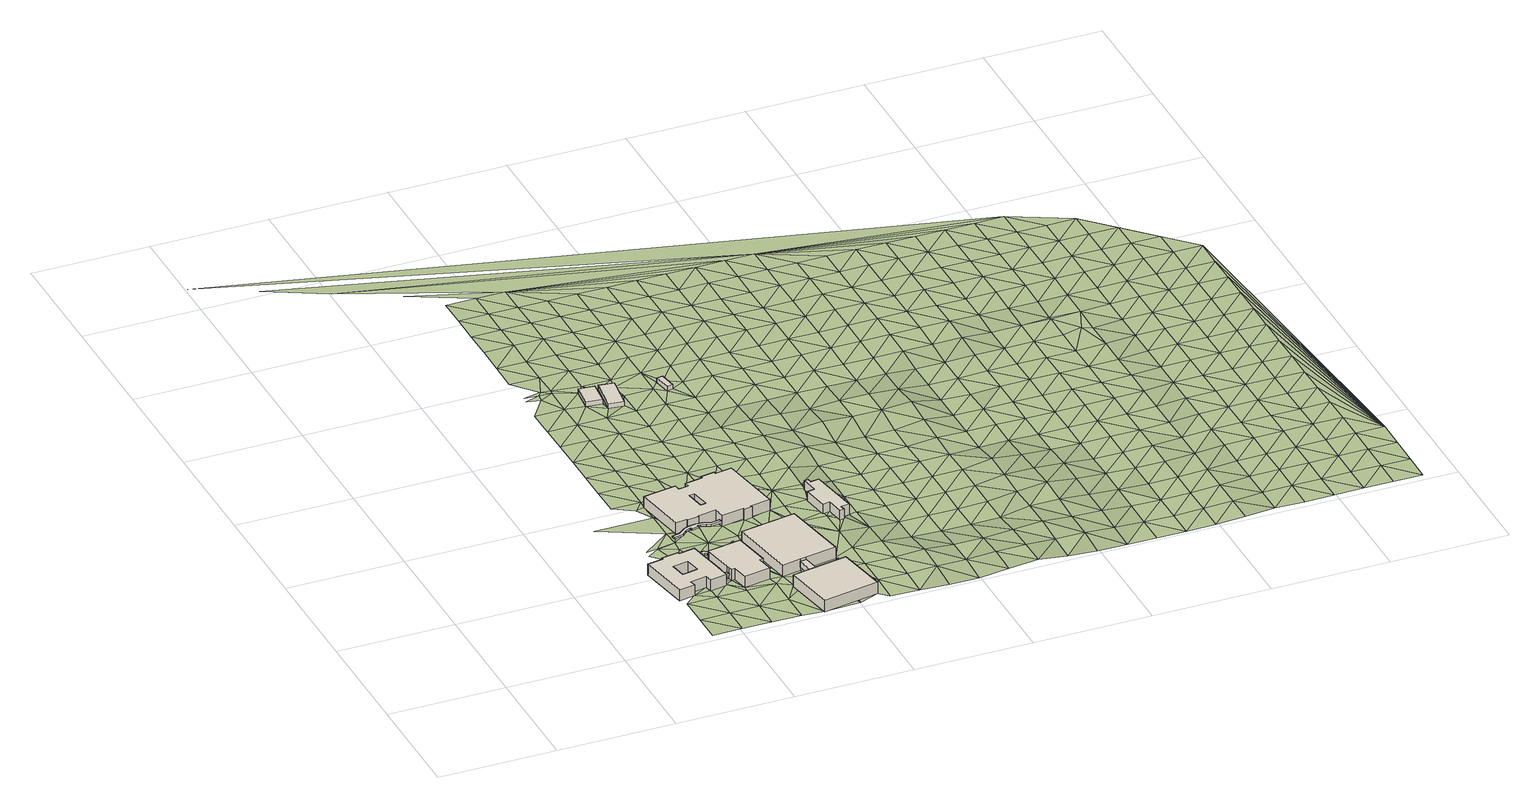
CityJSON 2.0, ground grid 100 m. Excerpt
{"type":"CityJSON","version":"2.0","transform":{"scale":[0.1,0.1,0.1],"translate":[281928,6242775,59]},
"CityObjects":{
"building1":{"type":"Building","attributes":{"osm_address":"Electrical Engineering Bellville Cape Town","osm_building":"university","osm_building:levels":"3","osm_type":"multipolygon","footprint":{"type":"Polygon"},"plus_code":"4FRW3J9V+45C","ground_height":63.28,"building_height":9.7,"roof_height":72.98},"geometry":[{"type":"Solid","lod":"1","boundaries":[[[[0,1,2,3,4,5,6,7]],[[1,8,9,4,3,2]],[[8,10,11,9]],[[10,12,13,11]],[[12,14,15,13]],[[14,16,17,15]],[[16,18,19,17]],[[18,20,21,19]],[[20,22,23,21]],[[22,24,25,23]],[[24,26,27,25]],[[26,28,29,27]],[[28,30,31,29]],[[30,0,7,6,5,31]],[[32,33,34,35]],[[33,36,37,34]],[[36,38,39,37]],[[38,32,35,39]],[[5,4,9,11,13,15,17,19,21,23,25,27,29,31],[35,34,37,39]],[[30,28,26,24,22,20,18,16,14,12,10,8,1,0],[38,36,33,32]]]]}]},
"building2":{"type":"Building","attributes":{"osm_building":"roof","osm_building:levels":"1","osm_layer":"1","footprint":{"type":"Polygon"},"plus_code":"4FRW3J9V+36J","ground_height":63.45,"bottom_roof_height":66.25,"roof_height":67.75},"geometry":[{"type":"Solid","lod":"1","boundaries":[[[[7,40,41,6]],[[40,42,43,41]],[[42,44,45,43]],[[44,7,6,45]],[[6,41,43,45]],[[44,42,40,7]]]]}]},
"building3":{"type":"Building","attributes":{"osm_address":"Electrical Engineering Bellville 7530 Cape Town","osm_building":"university","osm_building:levels":"3","footprint":{"type":"Polygon"},"plus_code":"4FRW3J9V+47P","ground_height":63.45,"building_height":9.7,"roof_height":73.15},"geometry":[{"type":"Solid","lod":"1","boundaries":[[[[46,47,48,49,43,42]],[[47,50,51,48]],[[50,52,53,51]],[[52,54,55,53]],[[54,56,57,55]],[[56,58,59,57]],[[58,60,61,59]],[[60,62,63,61]],[[62,64,44,45,65,63]],[[64,46,42,43,49,65,45,44]],[[49,48,51,53,55,57,59,61,63,65]],[[64,62,60,58,56,54,52,50,47,46]]]]}]},
"building4":{"type":"Building","attributes":{"osm_building":"roof","osm_building:levels":"1","osm_layer":"1","footprint":{"type":"Polygon"},"plus_code":"4FRW3J9V+666","ground_height":63.63,"bottom_roof_height":66.43,"roof_height":67.93},"geometry":[{"type":"Solid","lod":"1","boundaries":[[[[66,67,68,69]],[[67,70,71,68]],[[70,72,73,71]],[[72,74,75,73]],[[74,76,77,75]],[[76,78,79,77]],[[78,80,81,79]],[[80,82,83,81]],[[82,84,85,83]],[[84,86,87,85]],[[86,88,89,87]],[[88,90,91,89]],[[90,92,93,91]],[[92,94,95,93]],[[94,96,97,95]],[[96,98,99,97]],[[98,100,101,99]],[[100,102,103,101]],[[102,104,105,103]],[[104,106,107,105]],[[106,108,109,107]],[[108,110,111,109]],[[110,66,69,111]],[[69,68,71,73,75,77,79,81,83,85,87,89,91,93,95,97,99,101,103,105,107,109,111]],[[110,108,106,104,102,100,98,96,94,92,90,88,86,84,82,80,78,76,74,72,70,67,66]]]]}]},
"building5":{"type":"Building","attributes":{"osm_building":"roof","osm_building:levels":"1","osm_layer":"1","footprint":{"type":"Polygon"},"plus_code":"4FRW3J9V+86J","ground_height":63.61,"bottom_roof_height":66.41,"roof_height":67.91},"geometry":[{"type":"Solid","lod":"1","boundaries":[[[[112,113,114,115]],[[113,116,117,114]],[[116,118,119,117]],[[118,120,121,119]],[[120,122,123,121]],[[122,124,125,123]],[[124,126,127,125]],[[126,128,129,127]],[[128,130,131,129]],[[130,132,133,131]],[[132,134,135,133]],[[134,136,137,135]],[[136,138,139,137]],[[138,140,141,139]],[[140,142,143,141]],[[142,144,145,143]],[[144,146,147,145]],[[146,148,149,147]],[[148,150,151,149]],[[150,152,153,151]],[[152,112,115,153]],[[115,114,117,119,121,123,125,127,129,131,133,135,137,139,141,143,145,147,149,151,153]],[[152,150,148,146,144,142,140,138,136,134,132,130,128,126,124,122,120,118,116,113,112]]]]}]},
"building6":{"type":"Building","attributes":{"osm_building":"bridge","osm_building:levels":"3","osm_building:min_level":"1","osm_layer":"1","osm_min_height":"3.3","footprint":{"type":"Polygon"},"plus_code":"4FRW3J9V+2F4","ground_height":63.43,"bottom_bridge_height":66.73,"building_height":8.4,"roof_height":71.83},"geometry":[{"type":"Solid","lod":"1","boundaries":[[[[154,155,156,157]],[[155,158,159,156]],[[158,160,161,159]],[[160,154,157,161]],[[157,156,159,161]],[[160,158,155,154]]]]}]},
"building7":{"type":"Building","attributes":{"osm_address":"Civil Engineering and Geomatics Bellville 7530 Cape Town","osm_building":"university","osm_building:levels":"3","osm_type":"multipolygon","footprint":{"type":"Polygon"},"plus_code":"4FRW3J9V+CCM","ground_height":63.75,"building_height":9.7,"roof_height":73.45},"geometry":[{"type":"Solid","lod":"1","boundaries":[[[[162,163,164,165]],[[163,166,167,164]],[[166,168,169,167]],[[168,170,171,169]],[[170,172,173,171]],[[172,174,175,173]],[[174,176,177,175]],[[176,178,179,177]],[[178,180,181,179]],[[180,182,183,181]],[[182,184,185,183]],[[184,186,187,185]],[[186,188,189,187]],[[188,190,191,189]],[[190,192,193,191]],[[192,194,195,193]],[[194,196,197,195]],[[196,198,199,197]],[[198,200,201,199]],[[200,202,203,201]],[[202,204,205,203]],[[204,162,165,205]],[[206,207,208,209]],[[207,210,211,208]],[[210,212,213,211]],[[212,206,209,213]],[[165,164,167,169,171,173,175,177,179,181,183,185,187,189,191,193,195,197,199,201,203,205],[209,208,211,213]],[[204,202,200,198,196,194,192,190,188,186,184,182,180,178,176,174,172,170,168,166,163,162],[212,210,207,206]]]]}]},
"building8":{"type":"Building","attributes":{"osm_address":"Electrical, Electronic and Computer Engineering (Block B) Bellville 7530 Cape Town","osm_building":"university","osm_building:levels":"3","footprint":{"type":"Polygon"},"plus_code":"4FRW3J8V+WG3","ground_height":63.09,"building_height":9.7,"roof_height":72.79},"geometry":[{"type":"Solid","lod":"1","boundaries":[[[[214,215,216,217,157,154]],[[215,218,219,216]],[[218,220,221,219]],[[220,222,223,221]],[[222,224,155,156,225,223]],[[224,214,154,157,217,225,156,155]],[[217,216,219,221,223,225]],[[224,222,220,218,215,214]]]]}]},
"building9":{"type":"Building","attributes":{"osm_address":"Electrical, Electronic and Computer Engineering (Block A) Bellville 7530 Cape Town","osm_building":"university","osm_building:levels":"3","footprint":{"type":"Polygon"},"plus_code":"4FRW3J9V+4FW","ground_height":64.07,"building_height":9.7,"roof_height":73.77},"geometry":[{"type":"Solid","lod":"1","boundaries":[[[[226,227,228,229,159,158]],[[227,230,231,228]],[[230,232,233,231]],[[232,234,235,233]],[[234,236,160,161,237,235]],[[236,226,158,159,229,237,161,160]],[[229,228,231,233,235,237]],[[236,234,232,230,227,226]]]]}]},
"building10":{"type":"Building","attributes":{"osm_address":"G - Horticulture Research 2 Bellville 7530 Cape Town","osm_building":"greenhouse","osm_building:levels":"1","footprint":{"type":"Polygon"},"plus_code":"4FRW3JCV+474","ground_height":62.23,"building_height":4.1,"roof_height":66.33},"geometry":[{"type":"Solid","lod":"1","boundaries":[[[[238,239,240,241]],[[239,242,243,240]],[[242,244,245,243]],[[244,238,241,245]],[[241,240,243,245]],[[244,242,239,238]]]]}]},
"building11":{"type":"Building","attributes":{"osm_address":"H - Horticulture Research 1 Bellville 7530 Cape Town","osm_building":"greenhouse","osm_building:levels":"1","footprint":{"type":"Polygon"},"plus_code":"4FRW3JCV+38Q","ground_height":62.29,"building_height":4.1,"roof_height":66.39},"geometry":[{"type":"Solid","lod":"1","boundaries":[[[[246,247,248,249]],[[247,250,251,248]],[[250,252,253,251]],[[252,246,249,253]],[[249,248,251,253]],[[252,250,247,246]]]]}]},
"building12":{"type":"Building","attributes":{"osm_address":"CPUT Athletics Stadium","osm_building":"grandstand","osm_building:levels":"2","footprint":{"type":"Polygon"},"plus_code":"4FRW3J9V+8PF","ground_height":63.76,"building_height":6.9,"roof_height":70.66},"geometry":[{"type":"Solid","lod":"1","boundaries":[[[[254,255,256,257]],[[255,258,259,256]],[[258,260,261,259]],[[260,262,263,261]],[[262,264,265,263]],[[264,266,267,265]],[[266,268,269,267]],[[268,270,271,269]],[[270,272,273,271]],[[272,274,275,273]],[[274,276,277,275]],[[276,254,257,277]],[[257,256,259,261,263,265,267,269,271,273,275,277]],[[276,274,272,270,268,266,264,262,260,258,255,254]]]]}]},
"building13":{"type":"Building","attributes":{"osm_building":"service","osm_building:levels":"1","footprint":{"type":"Polygon"},"plus_code":"4FRW3JCV+3GG","ground_height":62.6,"building_height":4.1,"roof_height":66.7},"geometry":[{"type":"Solid","lod":"1","boundaries":[[[[278,279,280,281]],[[279,282,283,280]],[[282,284,285,283]],[[284,278,281,285]],[[281,280,283,285]],[[284,282,279,278]]]]}]},
"terrain1":{"type":"TINRelief","geometry":[{"type":"CompositeSurface","lod":"1","boundaries":[[[286,287,288]],[[289,290,288]],[[288,287,289]],[[290,291,20]],[[290,289,291]],[[20,292,293]],[[294,293,292]],[[295,289,287]],[[296,294,297]],[[291,298,20]],[[297,299,296]],[[292,20,298]],[[292,300,294]],[[300,297,294]],[[297,301,299]],[[302,291,289]],[[301,303,304]],[[303,305,306]],[[302,289,295]],[[298,291,307]],[[292,298,307]],[[308,300,292]],[[297,309,301]],[[307,310,292]],[[311,312,313]],[[297,300,314]],[[310,308,292]],[[303,301,309]],[[315,305,303]],[[316,291,302]],[[307,291,316]],[[317,312,305]],[[300,308,314]],[[303,309,315]],[[318,313,319]],[[297,314,309]],[[305,315,317]],[[310,307,320]],[[295,321,302]],[[322,308,310]],[[313,312,317]],[[307,316,52]],[[310,320,322]],[[52,320,307]],[[308,322,323]],[[314,308,323]],[[320,324,322]],[[323,322,324]],[[52,324,320]],[[316,302,325]],[[313,317,326]],[[327,328,329]],[[315,309,330]],[[302,321,331]],[[317,315,330]],[[327,332,328]],[[314,330,309]],[[325,52,316]],[[52,333,324]],[[334,323,324]],[[335,326,317]],[[302,331,325]],[[326,336,313]],[[319,170,332]],[[313,336,319]],[[314,323,337]],[[338,339,329]],[[330,335,317]],[[332,170,328]],[[329,328,338]],[[52,325,333]],[[335,336,326]],[[321,340,331]],[[333,334,324]],[[337,330,314]],[[341,342,339]],[[323,334,337]],[[339,338,341]],[[335,343,336]],[[344,335,330]],[[170,319,345]],[[325,331,346]],[[319,336,347]],[[348,328,170]],[[334,333,349]],[[343,335,344]],[[234,333,325]],[[334,349,350]],[[333,234,349]],[[338,328,348]],[[351,352,342]],[[346,234,325]],[[342,341,353]],[[331,340,354]],[[336,343,347]],[[234,350,349]],[[350,355,334]],[[356,330,337]],[[331,354,346]],[[344,330,357]],[[337,334,355]],[[347,358,319]],[[345,319,358]],[[348,170,345]],[[351,342,353]],[[359,343,344]],[[356,360,330]],[[338,361,341]],[[362,363,352]],[[360,357,330]],[[356,337,355]],[[234,346,364]],[[236,350,234]],[[343,359,347]],[[348,361,338]],[[344,357,359]],[[355,350,226]],[[352,351,362]],[[346,354,364]],[[353,341,365]],[[234,364,236]],[[363,366,367]],[[345,368,348]],[[369,354,340]],[[370,358,347]],[[347,359,371]],[[370,345,358]],[[350,236,226]],[[347,371,370]],[[348,368,372]],[[361,365,341]],[[372,368,345]],[[370,373,345]],[[348,372,361]],[[362,366,363]],[[374,356,355]],[[354,375,364]],[[372,345,373]],[[226,236,364]],[[357,360,376]],[[356,374,360]],[[377,359,357]],[[364,375,226]],[[371,359,377]],[[366,378,367]],[[375,354,369]],[[353,379,351]],[[380,378,381]],[[365,382,353]],[[226,374,355]],[[383,370,371]],[[384,373,370]],[[385,386,381]],[[384,372,373]],[[376,377,357]],[[351,379,362]],[[379,353,382]],[[361,372,387]],[[374,376,360]],[[375,388,226]],[[387,365,361]],[[377,389,371]],[[369,388,375]],[[370,383,384]],[[378,390,381]],[[378,366,390]],[[391,372,384]],[[392,393,394]],[[381,390,385]],[[394,393,385]],[[366,362,242]],[[383,371,395]],[[387,372,391]],[[371,389,395]],[[377,376,389]],[[365,396,382]],[[388,369,220]],[[376,374,397]],[[384,383,391]],[[385,390,398]],[[399,362,379]],[[376,397,389]],[[388,400,226]],[[399,242,362]],[[398,394,385]],[[387,396,365]],[[374,226,401]],[[390,366,402]],[[403,404,392]],[[405,391,383]],[[394,406,392]],[[387,391,405]],[[382,407,379]],[[366,242,402]],[[398,390,402]],[[401,226,400]],[[408,397,374]],[[383,395,405]],[[408,389,397]],[[404,403,409]],[[396,407,382]],[[410,400,388]],[[392,406,403]],[[388,220,411]],[[410,388,411]],[[220,412,411]],[[252,242,399]],[[379,413,399]],[[408,374,401]],[[414,394,398]],[[402,415,398]],[[387,405,416]],[[242,244,402]],[[417,418,409]],[[407,413,379]],[[419,405,395]],[[242,252,244]],[[410,420,400]],[[395,389,421]],[[387,422,396]],[[414,406,394]],[[409,403,417]],[[411,420,410]],[[414,398,415]],[[408,421,389]],[[399,423,252]],[[408,401,424]],[[425,402,244]],[[411,412,426]],[[419,416,405]],[[422,407,396]],[[427,418,428]],[[415,402,425]],[[387,416,422]],[[413,429,399]],[[244,252,423]],[[400,420,430]],[[401,400,431]],[[432,408,424]],[[399,429,423]],[[395,421,419]],[[428,418,417]],[[433,425,244]],[[403,406,434]],[[401,431,424]],[[433,415,425]],[[406,414,435]],[[431,400,430]],[[436,420,411]],[[408,432,421]],[[437,244,423]],[[433,244,437]],[[413,407,438]],[[403,434,417]],[[436,411,426]],[[407,422,439]],[[406,435,434]],[[428,440,427]],[[432,424,441]],[[414,415,442]],[[415,433,442]],[[429,437,423]],[[443,416,419]],[[420,444,430]],[[421,445,419]],[[424,431,446]],[[407,439,438]],[[440,447,448]],[[449,433,437]],[[422,416,443]],[[450,429,413]],[[417,451,428]],[[436,444,420]],[[446,441,424]],[[421,432,452]],[[433,449,442]],[[443,419,445]],[[453,435,414]],[[451,417,434]],[[432,441,452]],[[413,438,450]],[[442,453,414]],[[454,455,456]],[[457,431,430]],[[458,439,422]],[[437,429,459]],[[460,440,428]],[[444,461,430]],[[446,431,462]],[[463,436,426]],[[434,435,464]],[[422,443,458]],[[449,437,459]],[[428,451,460]],[[465,421,452]],[[431,466,462]],[[441,446,467]],[[468,445,421]],[[430,461,457]],[[452,441,467]],[[459,429,450]],[[453,464,435]],[[469,446,462]],[[436,463,444]],[[470,421,465]],[[469,467,446]],[[463,426,471]],[[466,431,457]],[[472,442,449]],[[473,452,467]],[[439,474,438]],[[466,469,462]],[[475,451,434]],[[421,470,468]],[[458,476,439]],[[440,460,447]],[[452,473,477]],[[452,477,465]],[[443,445,478]],[[467,469,276]],[[464,475,434]],[[469,466,276]],[[459,472,449]],[[479,461,444]],[[450,438,474]],[[480,453,442]],[[439,476,474]],[[465,481,470]],[[276,466,457]],[[481,465,477]],[[478,458,443]],[[460,451,482]],[[444,463,479]],[[478,445,468]],[[483,477,473]],[[473,467,484]],[[459,450,279]],[[470,481,483]],[[477,483,481]],[[276,484,467]],[[442,472,480]],[[475,482,451]],[[457,485,276]],[[486,464,453]],[[483,473,484]],[[279,278,459]],[[471,487,463]],[[472,459,278]],[[461,488,457]],[[489,279,450]],[[490,476,458]],[[491,447,460]],[[461,479,492]],[[474,489,450]],[[276,485,484]],[[464,486,475]],[[483,493,470]],[[490,458,478]],[[453,480,486]],[[482,491,460]],[[284,278,279]],[[472,278,284]],[[488,485,457]],[[494,468,470]],[[284,279,495]],[[461,492,488]],[[279,489,495]],[[479,463,496]],[[484,493,483]],[[474,476,497]],[[498,482,475]],[[487,496,463]],[[470,493,494]],[[476,490,499]],[[495,500,284]],[[284,501,472]],[[502,484,485]],[[489,500,495]],[[503,478,468]],[[498,475,486]],[[504,492,479]],[[480,472,505]],[[485,488,502]],[[476,499,497]],[[447,506,454]],[[491,507,447]],[[490,478,503]],[[508,489,474]],[[509,491,482]],[[496,504,479]],[[500,501,284]],[[468,494,503]],[[493,484,510]],[[480,505,486]],[[472,501,505]],[[482,498,509]],[[484,502,510]],[[474,497,508]],[[511,496,487]],[[492,512,488]],[[513,499,490]],[[500,489,514]],[[504,515,492]],[[493,516,494]],[[490,503,513]],[[491,509,507]],[[498,486,517]],[[492,515,512]],[[516,493,510]],[[514,489,508]],[[505,518,486]],[[502,488,519]],[[501,500,520]],[[507,521,447]],[[496,522,504]],[[494,523,503]],[[497,499,524]],[[498,517,509]],[[496,511,525]],[[513,526,499]],[[517,486,518]],[[502,519,510]],[[519,488,512]],[[523,494,516]],[[500,514,520]],[[522,515,504]],[[527,505,501]],[[496,525,522]],[[499,526,524]],[[528,513,503]],[[529,508,497]],[[507,509,530]],[[528,503,523]],[[501,520,527]],[[517,530,509]],[[531,516,510]],[[514,508,529]],[[532,518,505]],[[519,533,510]],[[497,524,529]],[[525,511,534]],[[535,512,515]],[[521,536,447]],[[515,522,537]],[[513,538,526]],[[531,510,533]],[[513,528,539]],[[505,527,532]],[[530,521,507]],[[540,523,516]],[[520,514,541]],[[542,517,518]],[[515,537,535]],[[522,525,543]],[[544,519,512]],[[513,539,538]],[[514,529,541]],[[523,540,528]],[[526,545,524]],[[517,542,530]],[[525,534,543]],[[516,531,540]],[[542,518,532]],[[512,535,544]],[[546,537,522]],[[547,533,519]],[[524,545,529]],[[548,527,520]],[[526,538,545]],[[541,549,520]],[[536,550,447]],[[551,521,530]],[[522,543,546]],[[528,552,539]],[[519,544,547]],[[528,540,553]],[[520,549,548]],[[530,542,551]],[[531,533,554]],[[541,529,555]],[[556,532,527]],[[557,535,537]],[[538,539,552]],[[546,558,537]],[[528,553,552]],[[555,529,545]],[[543,534,559]],[[531,554,540]],[[542,532,556]],[[554,533,547]],[[527,548,556]],[[521,551,536]],[[560,549,541]],[[506,455,454]],[[537,558,557]],[[559,546,543]],[[561,544,535]],[[559,534,562]],[[560,541,555]],[[550,563,447]],[[564,553,540]],[[545,538,565]],[[551,542,566]],[[538,552,567]],[[557,561,535]],[[564,540,554]],[[566,542,556]],[[568,558,546]],[[569,547,544]],[[548,549,570]],[[538,567,565]],[[571,549,560]],[[572,555,545]],[[573,536,551]],[[568,546,559]],[[574,552,553]],[[548,570,556]],[[544,561,569]],[[564,575,553]],[[549,571,570]],[[566,573,551]],[[576,554,547]],[[545,565,572]],[[577,557,558]],[[574,567,552]],[[578,560,555]],[[563,506,447]],[[558,568,579]],[[553,575,574]],[[580,559,562]],[[554,576,564]],[[566,556,581]],[[576,547,569]],[[573,550,536]],[[561,557,577]],[[558,579,577]],[[572,578,555]],[[581,556,570]],[[568,559,580]],[[582,571,560]],[[580,562,583]],[[575,564,584]],[[567,585,565]],[[586,567,574]],[[569,561,587]],[[566,588,573]],[[564,576,584]],[[560,578,582]],[[566,581,589]],[[590,579,568]],[[565,585,572]],[[591,570,571]],[[577,587,561]],[[567,586,585]],[[574,575,592]],[[568,580,590]],[[566,589,588]],[[569,593,576]],[[570,591,581]],[[573,563,550]],[[575,584,592]],[[571,582,591]],[[587,593,569]],[[455,594,595]],[[583,596,580]],[[577,579,597]],[[578,572,598]],[[590,599,579]],[[585,600,572]],[[573,588,563]],[[584,576,601]],[[602,586,574]],[[603,589,581]],[[574,592,604]],[[597,587,577]],[[578,598,582]],[[579,599,597]],[[593,601,576]],[[598,572,600]],[[581,591,603]],[[590,580,605]],[[574,604,602]],[[592,584,606]],[[585,586,607]],[[588,589,608]],[[580,596,605]],[[601,606,584]],[[589,603,608]],[[609,599,590]],[[610,593,587]],[[591,582,611]],[[612,587,597]],[[586,602,607]],[[598,613,582]],[[614,604,592]],[[615,600,585]],[[563,588,616]],[[609,590,605]],[[611,603,591]],[[587,612,610]],[[606,614,592]],[[582,613,611]],[[588,608,616]],[[593,617,601]],[[585,607,615]],[[597,599,618]],[[602,604,619]],[[620,598,600]],[[621,599,609]],[[622,605,596]],[[593,610,617]],[[614,619,604]],[[563,616,506]],[[606,601,623]],[[608,603,624]],[[599,621,618]],[[620,600,615]],[[625,603,611]],[[626,612,597]],[[627,613,598]],[[596,628,622]],[[629,609,605]],[[607,602,630]],[[608,624,616]],[[601,617,623]],[[619,631,602]],[[624,603,625]],[[606,632,614]],[[597,618,626]],[[598,620,627]],[[610,612,633]],[[634,611,613]],[[622,629,605]],[[602,631,630]],[[635,621,609]],[[636,615,607]],[[637,506,616]],[[606,623,632]],[[617,610,633]],[[619,614,638]],[[612,626,633]],[[613,627,634]],[[637,616,624]],[[639,625,611]],[[609,629,635]],[[607,630,636]],[[628,640,622]],[[621,641,618]],[[642,620,615]],[[614,632,638]],[[619,643,631]],[[611,634,639]],[[637,455,506]],[[618,641,626]],[[617,644,623]],[[645,624,625]],[[621,635,641]],[[617,633,646]],[[642,615,636]],[[647,627,620]],[[619,638,643]],[[629,622,648]],[[632,623,644]],[[630,631,649]],[[624,645,637]],[[640,650,622]],[[617,646,644]],[[645,625,639]],[[620,642,647]],[[629,648,635]],[[633,626,651]],[[630,649,636]],[[652,634,627]],[[648,622,650]],[[641,653,626]],[[631,643,649]],[[455,637,654]],[[651,646,633]],[[632,655,638]],[[634,652,639]],[[626,653,651]],[[632,644,656]],[[627,647,652]],[[637,645,654]],[[636,657,642]],[[641,635,658]],[[643,638,655]],[[648,659,635]],[[632,656,655]],[[657,636,649]],[[660,650,640]],[[639,661,645]],[[646,662,644]],[[642,663,647]],[[635,659,658]],[[664,646,651]],[[661,639,652]],[[665,653,641]],[[640,666,660]],[[663,642,657]],[[455,654,667]],[[668,648,650]],[[662,656,644]],[[649,643,669]],[[654,645,670]],[[646,664,662]],[[643,655,671]],[[647,672,652]],[[641,658,665]],[[661,670,645]],[[673,651,653]],[[668,650,660]],[[643,671,669]],[[672,647,663]],[[674,659,648]],[[649,675,657]],[[676,655,656]],[[661,652,677]],[[653,665,673]],[[678,656,662]],[[670,667,654]],[[679,664,651]],[[648,668,674]],[[649,669,675]],[[677,652,672]],[[658,659,680]],[[676,671,655]],[[657,681,663]],[[656,678,676]],[[667,682,455]],[[683,660,666]],[[651,673,679]],[[662,664,684]],[[681,672,663]],[[670,661,685]],[[659,674,680]],[[657,675,681]],[[686,661,677]],[[687,665,658]],[[666,688,683]],[[689,668,660]],[[671,690,669]],[[664,679,684]],[[691,671,676]],[[661,686,685]],[[692,678,662]],[[670,682,667]],[[658,680,687]],[[693,673,665]],[[675,669,690]],[[677,672,694]],[[689,660,683]],[[671,691,690]],[[672,681,695]],[[696,674,668]],[[682,697,455]],[[662,684,692]],[[670,685,682]],[[673,693,679]],[[678,698,676]],[[665,687,693]],[[672,695,694]],[[681,675,699]],[[700,686,677]],[[668,689,696]],[[688,701,683]],[[680,674,702]],[[678,692,698]],[[699,675,690]],[[703,691,676]],[[677,694,700]],[[680,702,687]],[[684,679,704]],[[705,695,681]],[[686,706,685]],[[674,696,702]],[[693,707,679]],[[683,708,689]],[[676,698,703]],[[681,699,705]],[[697,709,455]],[[684,704,692]],[[710,690,691]],[[682,685,706]],[[701,708,683]],[[679,707,704]],[[686,700,706]],[[687,711,693]],[[695,712,694]],[[689,713,696]],[[711,687,702]],[[691,703,710]],[[695,705,712]],[[692,714,698]],[[699,690,715]],[[708,713,689]],[[707,693,716]],[[694,717,700]],[[704,714,692]],[[682,706,697]],[[715,705,699]],[[716,693,711]],[[690,710,715]],[[712,717,694]],[[702,696,718]],[[703,698,719]],[[713,720,696]],[[709,721,455]],[[701,722,708]],[[698,714,719]],[[723,704,707]],[[724,706,700]],[[696,720,718]],[[725,707,716]],[[717,726,700]],[[702,727,711]],[[703,728,710]],[[729,712,705]],[[701,730,722]],[[731,705,715]],[[713,708,732]],[[704,723,714]],[[724,697,706]],[[707,725,723]],[[703,719,728]],[[700,726,724]],[[702,718,727]],[[729,705,731]],[[716,711,733]],[[734,717,712]],[[708,722,732]],[[735,720,713]],[[736,719,714]],[[737,715,710]],[[721,738,455]],[[739,710,728]],[[717,734,726]],[[711,727,733]],[[736,714,723]],[[712,729,734]],[[709,697,724]],[[740,725,716]],[[715,741,731]],[[713,732,735]],[[710,739,737]],[[722,730,742]],[[720,743,718]],[[744,728,719]],[[724,726,745]],[[716,733,740]],[[719,736,746]],[[715,737,741]],[[727,718,743]],[[725,747,723]],[[720,735,743]],[[745,726,734]],[[748,729,731]],[[728,749,739]],[[744,719,746]],[[750,731,741]],[[738,594,455]],[[732,722,751]],[[747,736,723]],[[722,742,752]],[[725,740,747]],[[729,748,734]],[[737,739,749]],[[721,709,724]],[[750,748,731]],[[749,728,744]],[[724,745,753]],[[754,733,727]],[[722,752,751]],[[727,743,755]],[[756,735,732]],[[746,736,757]],[[724,753,721]],[[733,754,740]],[[741,737,758]],[[745,734,759]],[[727,755,754]],[[757,736,747]],[[732,751,756]],[[748,759,734]],[[749,758,737]],[[749,744,760]],[[761,752,742]],[[762,743,735]],[[741,763,750]],[[740,764,747]],[[744,746,765]],[[766,753,745]],[[767,746,757]],[[749,760,758]],[[762,755,743]],[[735,756,762]],[[740,754,764]],[[758,763,741]],[[759,766,745]],[[744,765,760]],[[748,750,768]],[[765,746,767]],[[769,751,752]],[[721,753,770]],[[771,752,761]],[[772,757,747]],[[768,759,748]],[[773,747,764]],[[768,750,763]],[[766,770,753]],[[751,769,756]],[[754,755,774]],[[758,760,775]],[[752,771,769]],[[762,776,755]],[[773,772,747]],[[775,760,765]],[[777,767,757]],[[755,776,774]],[[770,738,721]],[[764,754,778]],[[779,763,758]],[[766,759,780]],[[781,759,768]],[[756,782,762]],[[769,783,756]],[[777,757,772]],[[779,758,775]],[[784,771,761]],[[764,778,773]],[[785,765,767]],[[766,780,770]],[[778,754,774]],[[759,781,780]],[[762,782,776]],[[756,783,782]],[[786,768,763]],[[761,787,784]],[[785,767,777]],[[788,763,779]],[[771,789,769]],[[790,775,765]],[[791,738,770]],[[774,776,792]],[[772,773,793]],[[778,794,773]],[[786,763,788]],[[770,780,791]],[[795,781,768]],[[771,784,789]],[[792,776,782]],[[765,785,790]],[[769,796,783]],[[772,793,777]],[[797,779,775]],[[793,773,794]],[[768,786,795]],[[738,791,594]],[[798,778,774]],[[799,780,781]],[[769,789,796]],[[800,774,792]],[[790,797,775]],[[787,801,784]],[[783,802,782]],[[803,788,779]],[[785,777,804]],[[780,799,791]],[[798,774,800]],[[793,805,777]],[[781,795,799]],[[806,794,778]],[[783,796,802]],[[779,797,803]],[[784,807,789]],[[808,792,782]],[[785,804,790]],[[786,788,809]],[[804,777,805]],[[594,791,810]],[[801,807,784]],[[778,798,806]],[[811,793,794]],[[786,809,795]],[[808,782,802]],[[809,788,803]],[[799,810,791]],[[796,789,812]],[[813,800,792]],[[797,790,814]],[[789,807,812]],[[811,794,806]],[[804,815,790]],[[816,805,793]],[[813,792,808]],[[796,817,802]],[[818,798,800]],[[797,814,803]],[[795,819,799]],[[814,790,815]],[[809,820,795]],[[796,812,817]],[[793,811,816]],[[810,821,594]],[[817,808,802]],[[822,804,805]],[[818,800,813]],[[795,820,819]],[[823,806,798]],[[799,821,810]],[[808,817,813]],[[824,809,803]],[[822,805,816]],[[814,825,803]],[[826,815,804]],[[798,818,823]],[[799,819,821]],[[817,818,813]],[[827,811,806]],[[824,803,825]],[[809,828,820]],[[804,822,826]],[[818,817,823]],[[829,814,815]],[[827,806,823]],[[830,816,811]],[[809,824,828]],[[823,817,827]],[[820,831,819]],[[829,815,826]],[[832,825,814]],[[811,827,830]],[[827,817,830]],[[833,822,816]],[[821,819,831]],[[820,828,831]],[[814,829,832]],[[817,833,830]],[[834,824,825]],[[833,816,830]],[[835,826,822]],[[833,817,835]],[[824,834,828]],[[834,825,832]],[[822,833,835]],[[821,831,836]],[[835,817,837]],[[837,829,826]],[[828,836,831]],[[837,817,838]],[[837,826,835]],[[836,828,834]],[[838,832,829]],[[838,817,839]],[[829,837,838]],[[834,832,839]],[[836,834,839]],[[839,832,838]]]}]}
},
"vertices":[
[2114,747,40],[2051,1098,40],[2051,1098,72],[2051,1098,88],[2051,1098,140],[2114,747,140],[2114,747,88],[2114,747,72],[1915,1074,40],[1915,1074,140],[1912,1091,40],[1912,1091,140],[1763,1065,40],[1763,1065,140],[1766,1049,40],[1766,1049,140],[1631,1026,40],[1631,1026,140],[1709,582,40],[1709,582,140],[1844,607,40],[1844,607,140],[1834,658,40],[1834,658,140],[1975,684,40],[1975,684,140],[1986,625,40],[1986,625,140],[2130,651,40],[2130,651,140],[2119,715,40],[2119,715,140],[1818,783,40],[1795,915,40],[1795,915,140],[1818,783,140],[1930,939,40],[1930,939,140],[1953,807,40],[1953,807,140],
[2119,715,72],[2119,715,88],[2186,727,72],[2186,727,88],[2180,759,72],[2180,759,88],
[2186,727,43],[2192,694,43],[2192,694,142],[2186,727,142],[2220,699,43],[2220,699,142],[2244,561,43],[2244,561,142],[2474,600,43],[2474,600,142],[2449,741,43],[2449,741,142],[2478,746,43],[2478,746,142],[2422,1067,43],[2422,1067,142],[2136,1018,43],[2136,1018,142],[2180,759,43],[2180,759,142],
[2055,1092,74],[2061,1061,74],[2061,1061,89],[2055,1092,89],[2129,1071,74],[2129,1071,89],[2139,1064,74],[2139,1064,89],[2201,1045,74],[2201,1045,89],[2224,1041,74],[2224,1041,89],[2245,1042,74],[2245,1042,89],[2308,1054,74],[2308,1054,89],[2347,1070,74],[2347,1070,89],[2384,1095,74],[2384,1095,89],[2408,1120,74],[2408,1120,89],[2403,1153,74],[2403,1153,89],[2390,1150,74],[2390,1150,89],[2380,1137,74],[2380,1137,89],[2344,1105,74],[2344,1105,89],[2317,1091,74],[2317,1091,89],[2300,1089,74],[2300,1089,89],[2299,1102,74],[2299,1102,89],[2236,1089,74],[2236,1089,89],[2239,1076,74],[2239,1076,89],[2194,1080,74],[2194,1080,89],[2162,1091,74],[2162,1091,89],[2133,1107,74],[2133,1107,89],
[2004,1377,74],[2082,1391,74],[2082,1391,89],[2004,1377,89],[2121,1429,74],[2121,1429,89],[2164,1453,74],[2164,1453,89],[2173,1455,74],[2173,1455,89],[2174,1440,74],[2174,1440,89],[2238,1452,74],[2238,1452,89],[2237,1466,74],[2237,1466,89],[2258,1466,74],[2258,1466,89],[2306,1456,74],[2306,1456,89],[2340,1437,74],[2340,1437,89],[2433,1453,74],[2433,1453,89],[2428,1481,74],[2428,1481,89],[2350,1469,74],[2350,1469,89],[2286,1492,74],[2286,1492,89],[2251,1497,74],[2251,1497,89],[2231,1497,74],[2231,1497,89],[2171,1487,74],[2171,1487,89],[2126,1470,74],[2126,1470,89],[2067,1419,74],[2067,1419,89],[1998,1406,74],[1998,1406,89],
[2759,472,77],[2816,481,77],[2816,481,128],[2759,472,128],[2792,627,77],[2792,627,128],[2735,618,77],[2735,618,128],
[2355,1987,45],[2362,1947,45],[2362,1947,145],[2355,1987,145],[2279,1933,45],[2279,1933,145],[2270,1985,45],[2270,1985,145],[1984,1937,45],[1984,1937,145],[2062,1484,45],[2062,1484,145],[2161,1500,45],[2161,1500,145],[2163,1488,45],[2163,1488,145],[2261,1505,45],[2261,1505,145],[2260,1511,45],[2260,1511,145],[2421,1538,45],[2421,1538,145],[2437,1447,45],[2437,1447,145],[2623,1479,45],[2623,1479,145],[2626,1461,45],[2626,1461,145],[2697,1473,45],[2697,1473,145],[2694,1488,45],[2694,1488,145],[2863,1519,45],[2863,1519,145],[2772,2056,45],[2772,2056,145],[2628,2032,45],[2628,2032,145],[2625,2052,45],[2625,2052,145],[2506,2032,45],[2506,2032,145],[2510,2013,45],[2510,2013,145],[2359,1822,45],[2387,1660,45],[2387,1660,145],[2359,1822,145],[2340,1652,45],[2340,1652,145],[2313,1814,45],[2313,1814,145],
[2759,472,34],[2601,443,34],[2601,443,138],[2759,472,138],[2680,4,34],[2680,4,138],[3159,89,34],[3159,89,138],[3080,528,34],[3080,528,138],[2816,481,34],[2816,481,138],
[2792,627,44],[3056,674,44],[3056,674,148],[2792,627,148],[2954,1250,44],[2954,1250,148],[2480,1168,44],[2480,1168,148],[2576,589,44],[2576,589,148],[2735,618,44],[2735,618,148],
[2316,3676,32],[2182,3689,32],[2182,3689,73],[2316,3676,73],[2162,3487,32],[2162,3487,73],[2296,3473,32],[2296,3473,73],
[2436,3377,32],[2473,3658,32],[2473,3658,74],[2436,3377,74],[2346,3675,32],[2346,3675,74],[2309,3393,32],[2309,3393,74],
[3347,1684,19],[3275,1672,19],[3275,1672,117],[3347,1684,117],[3268,1710,19],[3268,1710,117],[3232,1704,19],[3232,1704,117],[3256,1559,19],[3256,1559,117],[3191,1548,19],[3191,1548,117],[3227,1329,19],[3227,1329,117],[3290,1339,19],[3290,1339,117],[3314,1194,19],[3314,1194,117],[3354,1201,19],[3354,1201,117],[3347,1244,19],[3347,1244,117],[3419,1256,19],[3419,1256,117],
[2802,3590,36],[2825,3444,36],[2825,3444,77],[2802,3590,77],[2876,3452,36],[2876,3452,77],[2853,3598,36],[2853,3598,77],
[1745,18,39],[1993,18,41],[1745,268,39],[1993,268,41],[1745,518,40],[1993,518,41],[1975,684,43],[1834,658,41],[1818,783,41],[2242,18,40],[1795,915,41],[1930,939,44],[1986,625,41],[1766,1049,41],[1953,807,43],[1915,1074,44],[2242,268,42],[1912,1091,44],[1763,1065,41],[1847,1337,43],[1745,1267,43],[2130,651,45],[2114,747,43],[2051,1098,44],[2119,715,45],[1750,1326,43],[1846,1343,43],[1993,1516,46],[2136,1018,46],[1993,1267,45],[2242,518,43],[2002,1370,45],[1496,1766,43],[1993,1766,46],[2192,694,45],[2490,18,41],[2186,727,45],[2180,759,45],[2220,699,45],[2490,518,44],[2062,1484,46],[1745,2016,45],[1993,2016,45],[1745,2266,43],[2242,1267,46],[2490,268,42],[1910,1913,45],[2474,600,44],[2449,741,47],[2163,1488,47],[2161,1500,47],[2422,1067,48],[1993,2266,44],[1745,2515,41],[2680,4,39],[1993,2515,43],[1745,2765,38],[2260,1511,47],[2261,1505,47],[2279,1933,46],[2601,443,44],[2340,1652,47],[2242,2016,46],[2478,746,47],[2490,767,47],[1993,3015,36],[1745,3015,36],[1993,2765,40],[2759,472,44],[2490,1017,48],[2480,1168,48],[2437,1447,48],[2313,1814,47],[2421,1538,48],[2490,1267,48],[2242,2266,45],[1993,3265,33],[1745,3265,32],[2739,518,44],[2242,2515,43],[1993,3514,31],[1745,3514,30],[2270,1985,46],[2987,18,38],[2359,1822,47],[2387,1660,48],[2355,1987,46],[2362,1947,46],[2739,1267,49],[2816,481,44],[2626,1461,48],[2623,1479,48],[1878,3702,32],[2242,3015,38],[1764,3733,31],[1886,3770,32],[2242,2765,41],[2510,2013,47],[2490,2016,47],[1920,3815,32],[1771,3784,31],[2490,2266,46],[2987,518,46],[2694,1488,48],[1993,3764,32],[2506,2032,47],[1745,4263,33],[1745,4014,31],[1993,4014,31],[2628,2032,48],[2490,2515,48],[2697,1473,48],[2003,3804,32],[2242,3265,35],[3056,674,52],[2954,1250,53],[2182,3689,34],[1993,4513,39],[1745,4513,37],[2625,2052,48],[1993,4263,35],[2490,2765,45],[2863,1519,48],[1745,4763,37],[3080,528,46],[3236,268,41],[3236,18,34],[2490,3015,40],[2242,4014,34],[2242,3764,34],[2739,2266,49],[1993,4763,39],[1745,5013,38],[2772,2056,48],[3236,518,43],[2987,1766,53],[2739,2515,52],[2436,3377,37],[2987,1267,53],[2316,3676,34],[3485,18,28],[1745,5262,37],[1993,5013,39],[2490,3265,37],[3236,767,48],[3236,1017,48],[2987,1516,53],[2346,3675,34],[2242,4513,39],[2242,4263,36],[3485,268,35],[2490,3514,33],[2739,3015,44],[2739,2765,52],[1993,5262,37],[3227,1329,47],[2490,3764,33],[2987,2266,54],[3485,518,41],[2987,2016,55],[3236,1267,47],[2242,5262,36],[1496,5512,36],[2473,3658,33],[2739,3265,39],[2242,4763,40],[3191,1548,48],[2490,4014,32],[999,5762,38],[4230,5013,37],[502,6012,36],[3485,1017,28],[2987,2515,57],[2739,3514,36],[2242,5013,38],[3485,767,46],[3314,1194,47],[3733,268,40],[2490,4263,35],[3232,1704,48],[3354,1201,47],[3290,1339,47],[3236,2016,56],[3347,1244,47],[3236,1766,48],[3733,18,17],[2739,3764,35],[3256,1559,48],[2987,3015,40],[2490,4513,38],[2987,2765,54],[3275,1672,48],[3236,2266,48],[3733,518,54],[2739,4014,35],[3268,1710,48],[2490,4763,38],[3347,1684,48],[3485,1516,20],[3485,1267,19],[2739,4263,36],[3982,18,15],[3733,1017,13],[2987,3265,38],[3236,2515,62],[2490,5013,38],[3733,767,18],[3485,1766,16],[3485,2016,11],[2876,3452,39],[3982,268,40],[3236,3015,43],[2739,4513,38],[3236,2765,58],[2987,3514,39],[2987,3764,39],[3733,1267,15],[3485,2266,46],[3982,518,32],[2987,4014,38],[3982,5013,38],[2739,5013,38],[3236,3265,33],[2739,4763,38],[3733,1516,18],[4230,18,41],[3982,1017,12],[3485,2515,46],[3236,3514,37],[3982,767,11],[3733,1766,14],[2987,4513,40],[2987,4263,39],[3982,1267,16],[3236,3764,39],[2987,5013,39],[4230,518,33],[3733,2016,12],[3485,3015,40],[4230,268,50],[3485,2765,54],[3236,4014,39],[3733,2266,19],[3485,3265,37],[2987,4763,40],[3982,1766,13],[3236,4263,40],[3982,1516,21],[4479,18,62],[4230,1017,11],[3236,5013,39],[4230,767,10],[3733,2765,38],[3733,2515,68],[3982,2016,4],[3485,3514,40],[3236,4513,40],[4479,268,53],[4230,1267,18],[3733,3015,40],[4479,518,50],[4230,1516,19],[3485,4014,39],[3485,3764,39],[3485,5013,39],[3236,4763,39],[3982,2515,51],[3982,2266,9],[4230,1766,11],[3733,3265,40],[3485,4263,39],[4479,1017,15],[4479,767,16],[4727,268,42],[3733,3514,40],[4479,1267,17],[4727,18,34],[3733,5013,38],[4230,2016,5],[3982,3015,38],[3485,4513,38],[3982,2765,56],[4727,518,64],[4479,1516,20],[3733,4014,39],[3733,3764,39],[3982,3265,39],[3485,4763,38],[4230,2515,50],[4230,2266,12],[4479,1766,16],[4727,1017,47],[3982,3514,40],[4727,767,60],[4976,268,41],[3733,4263,39],[3982,3764,40],[4976,18,18],[4479,2016,28],[4230,3015,33],[4230,2765,55],[4727,1267,59],[3733,4763,38],[3733,4513,38],[4976,518,44],[3982,4014,40],[4479,2266,44],[4727,1516,62],[6219,4763,33],[5,6262,36],[5225,18,16],[4976,1017,72],[4230,3514,40],[4976,767,62],[4230,3265,36],[4727,1766,17],[4479,2765,37],[3982,4263,39],[4479,2515,66],[5225,268,27],[4727,2016,21],[4479,3015,29],[3982,4513,37],[5225,518,40],[4976,1516,34],[4230,4014,42],[4976,1267,58],[4230,3764,42],[4727,2266,20],[4479,3265,33],[3982,4763,37],[4976,1766,22],[5225,1017,41],[4727,2515,18],[4479,3514,41],[5225,767,40],[5473,268,15],[4976,2016,21],[4230,4513,39],[4230,4263,41],[5225,1267,40],[4479,3764,44],[5473,18,13],[5473,518,16],[4727,3015,15],[4727,2765,14],[4976,2266,21],[5225,1516,22],[4479,4014,43],[5473,767,26],[4727,3265,34],[4230,4763,38],[4976,2515,11],[4479,4263,42],[5722,18,13],[5473,1017,26],[4727,3514,45],[4976,2765,9],[5225,2016,17],[4479,4513,39],[5225,1766,13],[4727,3764,46],[5722,518,12],[4976,3015,14],[5722,268,11],[5473,1516,16],[4727,4014,45],[5473,1267,16],[4479,4763,38],[5225,2515,21],[5225,2266,23],[4976,3265,34],[5722,1017,15],[5722,767,14],[5970,268,16],[4727,4263,42],[5473,2016,15],[4976,3514,44],[5473,1766,16],[5722,1267,16],[5970,18,15],[4727,4763,39],[5970,518,16],[5225,3015,21],[4727,4513,41],[5225,2765,19],[4976,3764,46],[5722,1516,17],[5970,767,16],[5225,3265,38],[5473,2515,23],[4976,4014,45],[5473,2266,21],[5722,1766,15],[5970,1017,16],[5225,3514,45],[4976,4763,39],[6219,268,26],[5722,2016,16],[4976,4513,41],[4976,4263,43],[5970,1267,16],[6219,18,26],[6219,518,25],[5473,3015,21],[5473,2765,23],[5722,2266,19],[5970,1516,17],[5225,4014,42],[5225,3764,42],[6219,767,24],[5225,4763,38],[5722,2515,21],[5473,3265,23],[5225,4263,41],[6467,18,41],[6219,1017,28],[5722,2765,21],[5970,2016,18],[5473,3514,38],[5225,4513,38],[5970,1766,18],[6467,268,42],[5473,4763,35],[5722,3015,21],[6219,1267,30],[5473,3764,41],[6467,518,42],[5970,2266,19],[5722,3265,22],[6219,1516,24],[5473,4014,41],[6467,1017,41],[5970,2515,19],[6467,767,41],[5722,4763,35],[6716,268,41],[6219,2016,23],[5473,4513,38],[6219,1766,23],[5473,4263,41],[6467,1267,40],[5970,2765,19],[5722,3764,42],[6716,18,36],[5722,3514,36],[6716,518,43],[6467,1516,40],[5722,4014,41],[6716,767,44],[6219,2266,23],[5970,3265,23],[5970,4763,33],[5970,3015,19],[6467,1766,39],[5966,3283,23],[6964,18,39],[6716,1017,44],[6219,2765,24],[5722,4263,40],[6219,2515,25],[6467,2016,39],[5970,3764,42],[6139,3055,24],[5970,3514,35],[6964,518,45],[6964,268,43],[5722,4513,37],[6716,1516,42],[6716,1267,43],[6964,767,47],[6467,2266,38],[6219,3265,28],[5970,4014,41],[6219,3015,24],[7213,18,40],[6964,1017,47],[6219,3514,37],[6716,1766,42],[6467,2765,39],[5970,4263,38],[6467,2515,39],[6219,3764,42],[7213,518,46],[5970,4513,35],[7213,268,43],[6716,2266,40],[6716,2016,41],[6964,1516,44],[6467,3015,39],[6964,1267,45],[6716,2515,40],[6964,1766,43],[6467,3265,39],[6219,4263,38],[6219,4014,42],[7213,1017,49],[7213,767,48],[7462,268,43],[6716,2765,41],[6467,3764,43],[7462,18,39],[6467,3514,41],[7462,518,48],[6716,3015,42],[6219,4513,35],[7213,1267,46],[6964,2266,41],[6964,2016,42],[6467,4014,42],[7462,767,52],[6716,3265,43],[7213,1766,42],[6467,4263,38],[7213,1516,44],[7710,18,37],[7462,1017,50],[6716,3514,44],[6964,2765,43],[6964,2515,42],[7213,2016,41],[7710,268,42],[7462,1267,45],[6716,3764,44],[6467,4513,36],[7213,2266,41],[7710,518,49],[7462,1516,38],[6964,3265,44],[6964,3015,44],[7213,2515,41],[7710,767,51],[7462,1766,36],[6716,4263,39],[6716,4014,43],[6716,4513,37],[7213,2765,42],[7462,2016,38],[6964,3764,44],[6964,3514,44],[7213,3015,42],[7462,2266,34],[6964,4014,41],[7213,3265,42],[7462,2515,38],[6964,4263,37],[7213,3514,41],[7462,2765,38],[7213,3764,40],[7462,3015,39],[7213,4014,38],[7462,3265,40],[7462,3514,39],[7462,3764,38]
]}
